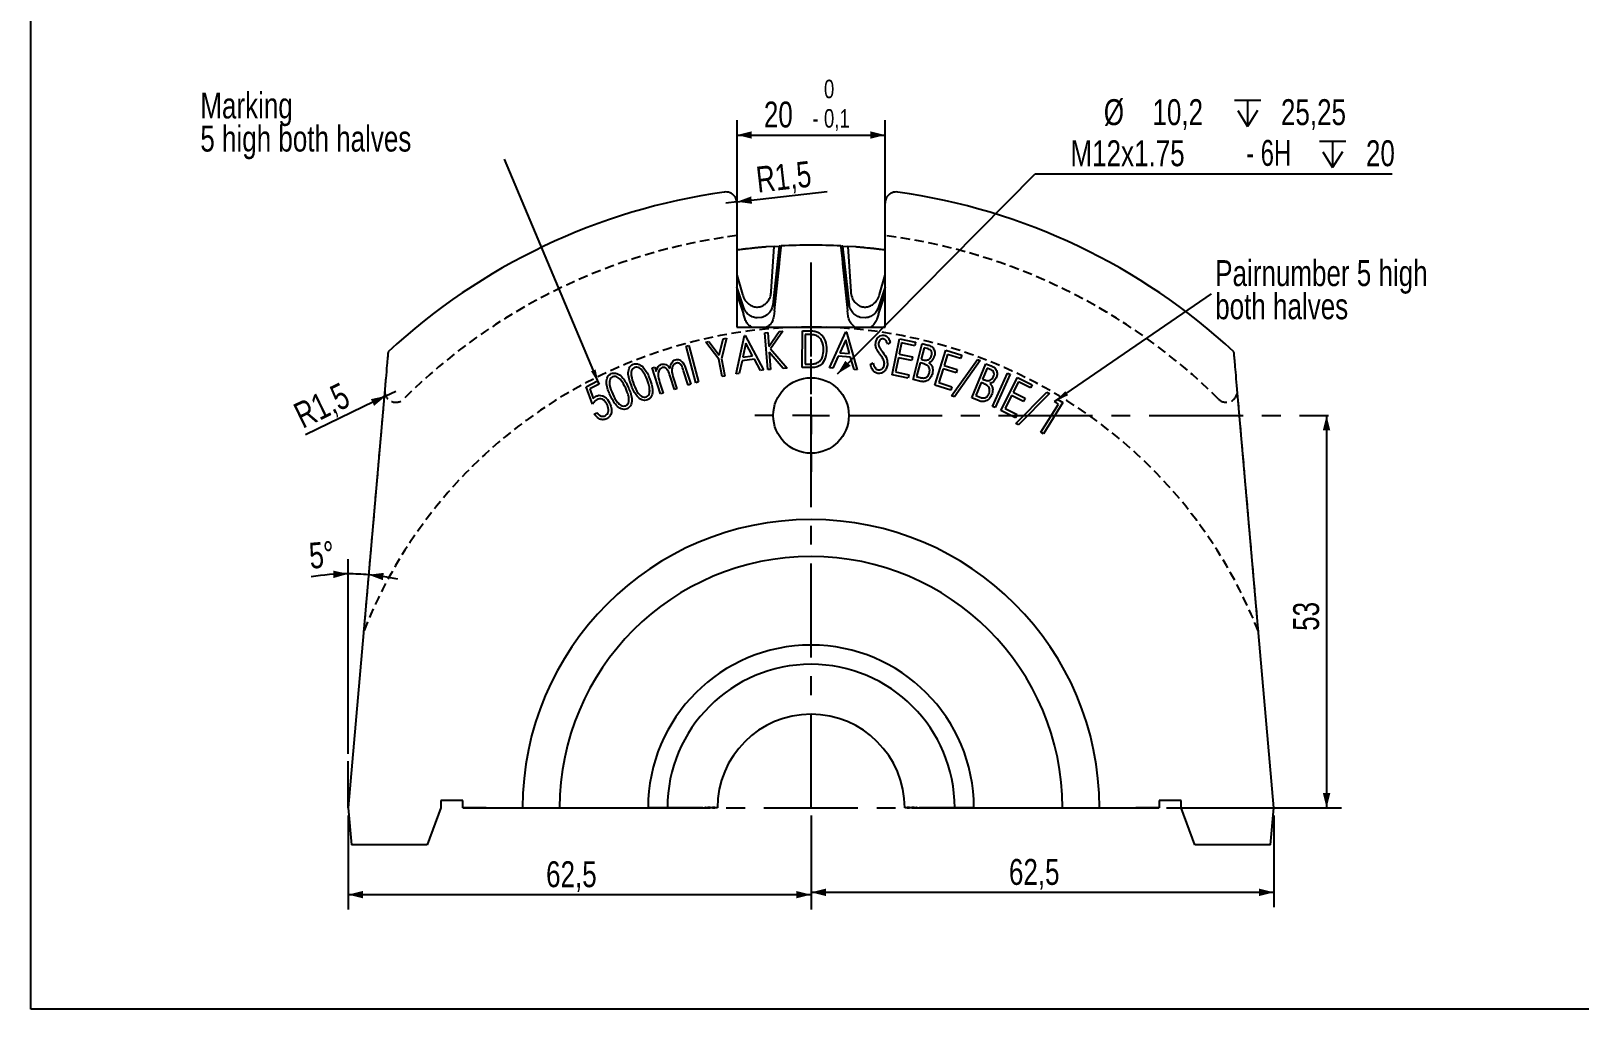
# Model space of a CAD drawing. Header units: millimetres. Extents: x 8 to 832, y 8 to 586.
# Drawn here: x 8 to 217, y 8 to 140.1 of the extents above; entities that cross this region are included whole.
import ezdxf

# ---------------------------------------------------------------- set-up
doc = ezdxf.new("R2010")
doc.units = ezdxf.units.MM
doc.linetypes.add('CENTERX2', pattern=[20.32, 12.7, -2.54, 2.54, -2.54])
doc.linetypes.add('HIDDEN', pattern=[1.905, 1.27, -0.635])
for name, color, linetype in [('CENTERLINE', 4, 'CENTERX2'), ('DIMENSIONS', 2, 'Continuous'), ('HIDDEN', 3, 'HIDDEN'), ('TEXT', 2, 'Continuous')]:
    doc.layers.add(name, color=color, linetype=linetype)
doc.layers.add('OUTLINE', color=7, linetype='Continuous', lineweight=25)
doc.styles.add('SLDTEXTSTYLE0', font='TXT', dxfattribs={"width": 0.75})
doc.styles.add('SLDTEXTSTYLE9', font='TXT', dxfattribs={"width": 0.6875})
doc.dimstyles.new('SLDDIMSTYLE14', dxfattribs={"dimtxt": 3.5, "dimasz": 2, "dimexe": 0, "dimexo": 0.0625, "dimgap": 0.875, "dimtad": 1, "dimdec": 4, "dimzin": 12, "dimdsep": 46, "dimtxsty": 'SLDTEXTSTYLE0', "dimsah": 1, "dimcen": 0.09, "dimazin": 3, "dimtfac": 1, "dimtofl": 0, "dimtmove": 0, "dimatfit": 3, "dimfxl": 0, "dimfrac": 2, "dimtolj": 1, "dimtzin": 12, "dimarcsym": 0})
doc.dimstyles.new('SLDDIMSTYLE2', dxfattribs={"dimtxt": 3.5, "dimasz": 2, "dimexe": 0, "dimexo": 0.0625, "dimgap": 0.875, "dimtad": 1, "dimrnd": 1e-09, "dimzin": 12, "dimdsep": 46, "dimtxsty": 'SLDTEXTSTYLE0', "dimsah": 1, "dimcen": 0.09, "dimadec": 0, "dimazin": 3, "dimtfac": 1, "dimtofl": 0, "dimtmove": 0, "dimatfit": 3, "dimfxl": 0, "dimfrac": 2, "dimtolj": 1, "dimtzin": 12, "dimarcsym": 0})
doc.dimstyles.new('SLDDIMSTYLE21', dxfattribs={"dimtxt": 0.18, "dimasz": 2, "dimexe": 0, "dimexo": 0.0625, "dimgap": 0, "dimtad": 0, "dimtih": 1, "dimtoh": 1, "dimdec": 0, "dimrnd": 1e-09, "dimzin": 0, "dimdsep": 46, "dimtxsty": 'Standard', "dimsah": 1, "dimcen": 0.09, "dimadec": 0, "dimazin": 0, "dimtfac": 2, "dimtdec": 0, "dimtofl": 0, "dimtmove": 0, "dimatfit": 3, "dimfxl": 0, "dimfrac": 2, "dimtolj": 1, "dimtzin": 0, "dimarcsym": 0})
doc.dimstyles.new('SLDDIMSTYLE23', dxfattribs={"dimtxt": 3.5, "dimasz": 2, "dimexe": 0, "dimexo": 0.0625, "dimgap": 0.875, "dimtad": 1, "dimdec": 1, "dimrnd": 1e-09, "dimzin": 12, "dimdsep": 46, "dimtxsty": 'SLDTEXTSTYLE0', "dimsah": 1, "dimcen": 0.09, "dimadec": 0, "dimazin": 3, "dimtol": 1, "dimtm": 0.1, "dimtfac": 1, "dimtdec": 1, "dimtofl": 0, "dimtmove": 0, "dimatfit": 3, "dimfxl": 0, "dimfrac": 2, "dimtolj": 1, "dimarcsym": 0})
doc.dimstyles.new('SLDDIMSTYLE24', dxfattribs={"dimtxt": 3.5, "dimasz": 2, "dimexe": 0, "dimexo": 0.0625, "dimgap": 0.875, "dimtad": 0, "dimtih": 1, "dimtoh": 1, "dimdec": 1, "dimrnd": 1e-09, "dimzin": 12, "dimdsep": 46, "dimtxsty": 'SLDTEXTSTYLE0', "dimsah": 1, "dimcen": 0, "dimadec": 0, "dimazin": 3, "dimtfac": 1, "dimtofl": 0, "dimtmove": 0, "dimatfit": 3, "dimfxl": 0, "dimfrac": 2, "dimtolj": 1, "dimtzin": 12, "dimarcsym": 0})
doc.dimstyles.new('SLDDIMSTYLE6', dxfattribs={"dimtxt": 3.5, "dimasz": 2, "dimexe": 0, "dimexo": 0.0625, "dimgap": 0.875, "dimtad": 1, "dimrnd": 1e-09, "dimzin": 12, "dimdsep": 46, "dimtxsty": 'SLDTEXTSTYLE0', "dimsah": 1, "dimcen": 0, "dimadec": 0, "dimazin": 3, "dimtfac": 1, "dimtofl": 0, "dimtmove": 0, "dimatfit": 3, "dimfxl": 0, "dimfrac": 2, "dimtolj": 1, "dimtzin": 12, "dimarcsym": 0})

# ---------------------------------------------------------------- blocks, each defined once
blk = doc.blocks.new('_D_83')
at = {"layer": 'DIMENSIONS'}
for p, q in [((182.95, 88.16), (182.95, 35.16)), ((161.34, 35.16), (184.95, 35.16))]:
    blk.add_line(p, q, dxfattribs=at)
for points in [[(182.95, 88.16), (182.45, 86.16), (183.45, 86.16)], [(182.95, 35.16), (183.45, 37.16), (182.45, 37.16)]]:
    blk.add_solid(points, dxfattribs=at)
at = {"layer": 'DIMENSIONS', "insert": (178.44, 59.08), "char_height": 3.5, "attachment_point": 1, "rotation": 90, "style": 'SLDTEXTSTYLE0'}
blk.add_mtext('53', dxfattribs=at)
blk = doc.blocks.new('_D_84')
at = {"layer": 'DIMENSIONS'}
for p, q in [((50.84, 34.16), (50.84, 21.45)), ((113.34, 34.16), (113.34, 21.45)), ((50.84, 23.45), (113.34, 23.45))]:
    blk.add_line(p, q, dxfattribs=at)
for points in [[(50.84, 23.45), (52.84, 22.95), (52.84, 23.95)], [(113.34, 23.45), (111.34, 23.95), (111.34, 22.95)]]:
    blk.add_solid(points, dxfattribs=at)
at = {"layer": 'DIMENSIONS', "insert": (77.56, 27.96), "char_height": 3.5, "attachment_point": 1, "style": 'SLDTEXTSTYLE0'}
blk.add_mtext('62,5', dxfattribs=at)
blk = doc.blocks.new('_D_85')
at = {"layer": 'DIMENSIONS'}
for p, q in [((113.34, 34.16), (113.34, 21.76)), ((175.84, 34.16), (175.84, 21.76)), ((175.84, 23.76), (113.34, 23.76))]:
    blk.add_line(p, q, dxfattribs=at)
for points in [[(113.34, 23.76), (115.34, 23.26), (115.34, 24.26)], [(175.84, 23.76), (173.84, 24.26), (173.84, 23.26)]]:
    blk.add_solid(points, dxfattribs=at)
at = {"layer": 'DIMENSIONS', "insert": (140.06, 28.27), "char_height": 3.5, "attachment_point": 1, "style": 'SLDTEXTSTYLE0'}
blk.add_mtext('62,5', dxfattribs=at)
blk = doc.blocks.new('_D_86')
at = {"layer": 'DIMENSIONS'}
blk.add_line((50.84, 42.48), (50.84, 68.77), dxfattribs=at)
for start, end in [(90, 99.1151), (85, 90), (77.7627, 85)]:
    blk.add_arc((50.84, 35.16), 31.61, start, end, dxfattribs=at)
for points in [[(50.84, 66.77), (48.82, 67.21), (48.85, 66.21)], [(53.59, 66.65), (55.52, 65.92), (55.64, 66.91)]]:
    blk.add_solid(points, dxfattribs=at)
at = {"layer": 'DIMENSIONS', "insert": (45.42, 70.94), "char_height": 3.5, "attachment_point": 1, "rotation": 5.0861, "style": 'SLDTEXTSTYLE0'}
blk.add_mtext('5°', dxfattribs=at)
blk = doc.blocks.new('_D_87')
at = {"layer": 'DIMENSIONS'}
for p, q in [((103.34, 116.54), (103.34, 128.04)), ((123.34, 116.54), (123.34, 128.04)), ((103.34, 126.04), (123.34, 126.04))]:
    blk.add_line(p, q, dxfattribs=at)
for points in [[(103.34, 126.04), (105.34, 125.54), (105.34, 126.54)], [(123.34, 126.04), (121.34, 126.54), (121.34, 125.54)]]:
    blk.add_solid(points, dxfattribs=at)
at = {"layer": 'DIMENSIONS', "attachment_point": 1, "style": 'SLDTEXTSTYLE0'}
for s, insert, char_height in [('0', (115.08, 133.51), 2.5), ('20', (106.97, 130.56), 3.5), ('-', (113.52, 129.54), 2.5), ('0,1', (115.08, 129.54), 2.5)]:
    blk.add_mtext(s, dxfattribs=dict(at, insert=insert, char_height=char_height))
blk = doc.blocks.new('SW_SYMBOL_HOLE_DEPTH')
at = {"layer": 'DIMENSIONS', "color": 0}
for p, q in [((0, 875), (800, 875)), ((100, 555), (400, 75)), ((400, 875), (400, 75)), ((700, 555), (400, 75))]:
    blk.add_line(p, q, dxfattribs=at)
blk = doc.blocks.new('_D_88')
at = {"layer": 'DIMENSIONS'}
for p, q in [((116.92, 93.79), (143.61, 120.82)), ((143.61, 120.82), (191.79, 120.82))]:
    blk.add_line(p, q, dxfattribs=at)
blk.add_solid([(116.92, 93.79), (118.68, 94.86), (117.97, 95.56)], dxfattribs=at)
at = {"layer": 'DIMENSIONS', "xscale": 0.004470703125, "yscale": 0.004470703125, "zscale": 0.004470703125}
for p in [(170.5, 126.85), (181.98, 121.3)]:
    blk.add_blockref('SW_SYMBOL_HOLE_DEPTH', p, dxfattribs=at)
at = {"layer": 'DIMENSIONS', "char_height": 3.5, "attachment_point": 1}
for s, insert, style in [('%%c', (152.87, 130.88), 'SLDTEXTSTYLE0'), ('10,2', (159.44, 130.88), 'SLDTEXTSTYLE0'), ('25,25', (176.79, 130.88), 'SLDTEXTSTYLE0'), ('- 6H', (172.09, 125.38), 'SLDTEXTSTYLE9'), ('M12x1.75', (148.37, 125.33), 'SLDTEXTSTYLE0'), ('20', (188.27, 125.33), 'SLDTEXTSTYLE0')]:
    blk.add_mtext(s, dxfattribs=dict(at, insert=insert, style=style))
blk = doc.blocks.new('_D_89')
at = {"layer": 'DIMENSIONS'}
for q in [(115.5, 118.41), (101.84, 116.86)]:
    blk.add_line((103.33, 117.03), q, dxfattribs=at)
blk.add_solid([(103.33, 117.03), (105.37, 116.75), (105.26, 117.75)], dxfattribs=at)
at = {"layer": 'DIMENSIONS', "insert": (105.76, 121.73), "char_height": 3.5, "attachment_point": 1, "rotation": 6.4889, "style": 'SLDTEXTSTYLE0'}
blk.add_mtext('R1,5', dxfattribs=at)
blk = doc.blocks.new('_D_90')
at = {"layer": 'DIMENSIONS'}
for q in [(45.08, 85.54), (57.27, 91.45)]:
    blk.add_line((55.92, 90.8), q, dxfattribs=at)
blk.add_solid([(55.92, 90.8), (53.9, 90.37), (54.34, 89.47)], dxfattribs=at)
at = {"layer": 'DIMENSIONS', "insert": (43.16, 89.49), "char_height": 3.5, "attachment_point": 1, "rotation": 25.8867, "style": 'SLDTEXTSTYLE0'}
blk.add_mtext('R1,5', dxfattribs=at)
blk = doc.blocks.new('SW_NOTE_0_11')
at = {"layer": 'TEXT', "color": 0, "char_height": 3.5, "attachment_point": 1, "style": 'SLDTEXTSTYLE0'}
for s, insert in [('Marking', (-41.07, 9)), ('5 high both halves', (-41.07, 4.53))]:
    blk.add_mtext(s, dxfattribs=dict(at, insert=insert))
blk = doc.blocks.new('SW_NOTE_0_12')
at = {"layer": 'TEXT', "color": 0, "char_height": 3.5, "attachment_point": 1, "style": 'SLDTEXTSTYLE0'}
for s, insert in [('Pairnumber 5 high', (0.51, 4.57)), ('both halves', (0.51, 0.09))]:
    blk.add_mtext(s, dxfattribs=dict(at, insert=insert))
blk = doc.blocks.new('SW_CENTERMARKSYMBOL_0')
at = {"layer": 'CENTERLINE', "color": 0}
for p, q in [((0, 5), (0, 7.6)), ((0, 0), (0, 2.5)), ((-5, 0), (-7.6, 0)), ((0, 0), (-2.5, 0)), ((0, 0), (0, -2.5)), ((0, 0), (2.5, 0)), ((5, 0), (69.88, 0)), ((0, -5), (0, -7.6))]:
    blk.add_line(p, q, dxfattribs=at)

msp = doc.modelspace()

# ---------------------------------------------------------------- linework, layer by layer
at = {"layer": 'CENTERLINE'}
for p, q in [((113.3351, 35.16124), (113.3351, 111.16124)), ((66.3351, 35.16124), (160.3351, 35.16124))]:
    msp.add_line(p, q, dxfattribs=at)
at = {"layer": 'HIDDEN'}
for p, q in [((103.3351, 112.46715), (103.3351, 100.11124)), ((123.3351, 100.11124), (123.3351, 112.46715)), ((103.3351, 100.11124), (113.3351, 100.11124)), ((113.3351, 100.11124), (123.3351, 100.11124)), ((55.77123, 91.58145), (52.92147, 59.00859)), ((173.74872, 59.00859), (170.89897, 91.58145))]:
    msp.add_line(p, q, dxfattribs=at)
for centre, radius, start, end in [((113.3351, 35.16124), 77.95, 97.3706368, 134.8878689), ((113.3351, 35.16124), 77.95, 97.3706368, 134.8878689), ((113.3351, 35.16124), 77.95, 45.1121311, 82.6293632), ((113.3351, 35.16124), 77.95, 45.1121311, 82.6293632), ((113.3351, 35.16124), 64.95, 90, 158.4591334), ((113.3351, 35.16124), 64.95, 21.5408666, 90), ((57.26552, 91.45071), 1.5, 175, 314.8878689), ((169.40468, 91.45071), 1.5, 225.1121311, 5)]:
    msp.add_arc(centre, radius, start, end, dxfattribs=at)
at = {"layer": 'OUTLINE'}
for p, q in [((8, 8), (8, 586)), ((103.3351, 115.54158), (103.3351, 100.11124)), ((123.3351, 100.11124), (123.3351, 115.54158)), ((108.35126, 110.99765), (107.33915, 110.92435)), ((107.97136, 104.90919), (108.35126, 110.99765)), ((109.02734, 111.03906), (108.16141, 103.101)), ((108.35126, 110.99765), (109.02204, 111.03876)), ((108.42283, 102.8628), (109.22789, 111.05018)), ((109.22789, 111.05018), (109.02734, 111.03906)), ((117.44231, 111.05018), (118.24736, 102.8628)), ((117.64286, 111.03906), (117.44231, 111.05018)), ((118.50878, 103.101), (117.64286, 111.03906)), ((117.64816, 111.03876), (118.31893, 110.99765)), ((118.31893, 110.99765), (118.69883, 104.90919)), ((119.33105, 110.92435), (118.31893, 110.99765)), ((103.3351, 107.17422), (104.08021, 104.50022)), ((108.39651, 102.30613), (109.06444, 108.66101)), ((117.60576, 108.66101), (118.27368, 102.30613)), ((122.58999, 104.50022), (123.3351, 107.17422)), ((104.27025, 102.69202), (103.3351, 105.53206)), ((103.3351, 104.7005), (104.07487, 102.37067)), ((103.3351, 104.54464), (104.20555, 101.86564)), ((123.3351, 105.53206), (122.39994, 102.69202)), ((122.46464, 101.86564), (123.3351, 104.54464)), ((122.59533, 102.37067), (123.3351, 104.7005)), ((104.42958, 101.17617), (104.20555, 101.86564)), ((106.70394, 101.4144), (106.04654, 101.3453)), ((108.39651, 102.30613), (108.32073, 101.58515)), ((118.34946, 101.58515), (118.27368, 102.30613)), ((120.62365, 101.3453), (119.96626, 101.4144)), ((122.46464, 101.86564), (122.24062, 101.17617)), ((100.93962, 96.32474), (101.4905, 98.53127)), ((101.93221, 98.62142), (101.2411, 95.82694)), ((101.4905, 98.53127), (101.93221, 98.62142)), ((103.21, 93.78856), (104.34481, 98.97285)), ((103.3351, 100.11124), (123.3351, 100.11124)), ((104.34481, 98.97285), (104.43996, 98.98588)), ((104.43996, 98.98588), (106.93496, 94.3124)), ((107.08878, 99.3355), (107.48341, 99.36756)), ((107.48841, 94.36255), (107.08878, 99.3355)), ((107.48341, 99.36756), (107.63365, 97.50157)), ((107.63365, 97.50157), (109.02688, 99.49176)), ((109.54971, 99.53382), (107.87003, 97.15201)), ((109.02688, 99.49176), (109.54971, 99.53382)), ((112.15497, 94.63491), (112.18903, 99.60787)), ((112.18903, 99.60787), (112.99131, 99.60186)), ((112.55662, 99.12108), (112.52857, 95.10166)), ((112.83005, 99.11908), (112.55662, 99.12108)), ((115.85124, 94.60391), (118.04374, 99.44165)), ((118.01269, 98.38395), (117.21542, 96.63115)), ((118.53854, 96.534), (118.01269, 98.38395)), ((118.04374, 99.44165), (118.1389, 99.43463)), ((118.1389, 99.43463), (119.5762, 94.32947)), ((124.27665, 93.63656), (125.27024, 98.51736)), ((125.27024, 98.51736), (127.45974, 98.07265)), ((96.48176, 97.50334), (96.83633, 97.59849)), ((97.79687, 92.59448), (96.48176, 97.50334)), ((96.83633, 97.59849), (98.15144, 92.68963)), ((99.11069, 98.0475), (99.5524, 98.13764)), ((100.8635, 95.75083), (99.11069, 98.0475)), ((99.5524, 98.13764), (100.93962, 96.32474)), ((104.53812, 97.93319), (104.12446, 96.05519)), ((104.12446, 96.05519), (105.44758, 96.24149)), ((105.44758, 96.24149), (104.53812, 97.93319)), ((107.69675, 96.71331), (107.88305, 94.3946)), ((109.58076, 94.53082), (107.69675, 96.71331)), ((107.87003, 97.15201), (110.09358, 94.57289)), ((117.00709, 96.1634), (116.28193, 94.57186)), ((118.67375, 96.04121), (117.00709, 96.1634)), ((117.21542, 96.63115), (118.53854, 96.534)), ((124.04922, 98.04252), (123.69065, 97.78511)), ((125.55369, 97.95847), (125.24319, 96.43303)), ((125.24319, 96.43303), (127.03606, 96.06845)), ((127.36158, 97.59088), (125.55369, 97.95847)), ((127.1071, 93.03458), (128.34809, 97.86932)), ((127.45974, 98.07265), (127.36158, 97.59088)), ((128.59549, 97.30041), (128.19885, 95.75293)), ((128.34809, 97.86932), (129.09228, 97.67801)), ((129.03218, 97.18823), (128.59549, 97.30041)), ((130.07194, 92.24801), (131.5493, 96.9906)), ((131.77667, 96.40666), (131.31393, 94.92329)), ((131.5493, 96.9906), (133.68572, 96.32553)), ((133.54049, 95.85779), (131.77667, 96.40666)), ((133.68572, 96.32553), (133.54049, 95.85779)), ((91.8933, 94.57765), (92.24086, 94.68983)), ((93.02611, 91.07003), (91.8933, 94.57765)), ((92.24086, 94.68983), (92.43617, 94.08385)), ((96.74206, 92.27095), (96.12307, 94.18602)), ((96.48064, 94.3012), (97.09963, 92.38614)), ((101.33826, 93.41809), (100.8635, 95.75083)), ((101.2411, 95.82694), (101.71586, 93.49421)), ((104.01829, 95.55539), (103.64069, 93.84966)), ((105.68496, 95.78977), (104.01829, 95.55539)), ((106.52029, 94.25431), (105.68496, 95.78977)), ((106.93496, 94.3124), (106.52029, 94.25431)), ((107.88305, 94.3946), (107.48841, 94.36255)), ((110.09358, 94.57289), (109.58076, 94.53082)), ((113.38494, 94.6259), (112.15497, 94.63491)), ((112.52857, 95.10166), (112.97529, 95.09865)), ((116.28193, 94.57186), (115.85124, 94.60391)), ((119.16153, 94.35952), (118.67375, 96.04121)), ((119.5762, 94.32947), (119.16153, 94.35952)), ((121.36292, 95.05174), (121.72651, 95.25306)), ((125.14604, 95.95527), (124.75642, 94.0402)), ((126.93891, 95.59068), (125.14604, 95.95527)), ((127.03606, 96.06845), (126.93891, 95.59068)), ((128.07365, 95.26615), (127.59789, 93.41319)), ((128.28699, 95.21106), (128.07365, 95.26615)), ((128.19885, 95.75293), (128.4142, 95.69784)), ((131.16969, 94.45955), (130.59077, 92.59957)), ((132.91849, 93.91468), (131.16969, 94.45955)), ((131.31393, 94.92329), (133.06272, 94.37842)), ((132.32061, 90.83117), (135.79216, 95.74102)), ((136.17277, 95.6038), (132.69821, 90.69495)), ((133.06272, 94.37842), (132.91849, 93.91468)), ((135.04835, 90.54613), (136.94639, 95.1505)), ((135.79216, 95.74102), (136.17277, 95.6038)), ((137.11165, 94.55555), (136.50468, 93.08119)), ((136.94639, 95.1505), (137.65452, 94.85903)), ((137.52631, 94.38427), (137.11165, 94.55555)), ((55.82552, 92.202), (50.8351, 35.16124)), ((82.99331, 92.04484), (84.4887, 92.82709)), ((83.82063, 89.68407), (82.99331, 92.04484)), ((84.70805, 92.40642), (83.47808, 91.76339)), ((84.4887, 92.82709), (84.70805, 92.40642)), ((92.8939, 92.66859), (93.37367, 91.18221)), ((94.88108, 91.66999), (94.30115, 93.46587)), ((94.78593, 93.15537), (95.22964, 91.78217)), ((97.09963, 92.38614), (96.74206, 92.27095)), ((98.15144, 92.68963), (97.79687, 92.59448)), ((101.71586, 93.49421), (101.33826, 93.41809)), ((103.64069, 93.84966), (103.21, 93.78856)), ((126.45113, 93.19485), (124.27665, 93.63656)), ((124.75642, 94.0402), (126.54928, 93.67562)), ((126.54928, 93.67562), (126.45113, 93.19485)), ((128.14376, 92.76816), (127.1071, 93.03458)), ((127.59789, 93.41319), (128.06464, 93.29299)), ((132.19333, 91.58695), (130.07194, 92.24801)), ((130.59077, 92.59957), (132.33956, 92.0547)), ((132.33956, 92.0547), (132.19333, 91.58695)), ((136.31337, 92.61845), (135.58521, 90.85262)), ((136.5157, 92.53431), (136.31337, 92.61845)), ((136.50468, 93.08119), (136.71001, 92.99605)), ((137.82726, 89.38312), (139.88355, 93.89534)), ((140.23811, 93.73308), (138.18182, 89.22086)), ((138.97833, 88.84083), (141.2059, 93.30697)), ((139.88355, 93.89534), (140.23811, 93.73308)), ((141.33009, 92.69399), (140.63398, 91.29775)), ((141.2059, 93.30697), (143.18506, 92.31939)), ((142.96471, 91.87868), (141.33009, 92.69399)), ((143.18506, 92.31939), (142.96471, 91.87868)), ((175.8351, 35.16124), (170.84468, 92.202)), ((83.47808, 91.76339), (83.93682, 90.46832)), ((93.37367, 91.18221), (93.02611, 91.07003)), ((95.22964, 91.78217), (94.88108, 91.66999)), ((132.69821, 90.69495), (132.32061, 90.83117)), ((136.03493, 90.13948), (135.04835, 90.54613)), ((135.58521, 90.85262), (136.02992, 90.66933)), ((140.41663, 90.86106), (139.54223, 89.10925)), ((142.03723, 90.05276), (140.41663, 90.86106)), ((140.63398, 91.29775), (142.25457, 90.48946)), ((140.97759, 87.08546), (145.17431, 91.32825)), ((145.53088, 91.12993), (141.33116, 86.89014)), ((142.25457, 90.48946), (142.03723, 90.05276)), ((147.32219, 89.92531), (144.71702, 85.68954)), ((145.17431, 91.32825), (145.53088, 91.12993)), ((146.21742, 90.03348), (146.67115, 90.32595)), ((146.73826, 89.71297), (146.21742, 90.03348)), ((146.67115, 90.32595), (147.32219, 89.92531)), ((84.07203, 88.34292), (84.4256, 88.52722)), ((138.18182, 89.22086), (137.82726, 89.38312)), ((140.94348, 87.86025), (138.97833, 88.84083)), ((139.54223, 89.10925), (141.16283, 88.30096)), ((141.16283, 88.30096), (140.94348, 87.86025)), ((144.38849, 85.89186), (146.73826, 89.71297)), ((141.33116, 86.89014), (140.97759, 87.08546)), ((144.71702, 85.68954), (144.38849, 85.89186)), ((50.8351, 35.16124), (50.8351, 41.47657)), ((66.3351, 36.16124), (63.3351, 36.16124)), ((63.3351, 36.16124), (63.3351, 35.16124)), ((66.3351, 35.16124), (66.3351, 36.16124)), ((163.3351, 36.16124), (160.3351, 36.16124)), ((160.3351, 36.16124), (160.3351, 35.16124)), ((163.3351, 35.16124), (163.3351, 36.16124)), ((50.8351, 35.16124), (51.27254, 30.16124)), ((63.3351, 35.16124), (61.51525, 30.16124)), ((67.74557, 35.16124), (66.3351, 35.16124)), ((69.47762, 35.16124), (67.74557, 35.16124)), ((69.47762, 35.16124), (74.3851, 35.16124)), ((74.3851, 35.16124), (79.3851, 35.16124)), ((79.3851, 35.16124), (91.3351, 35.16124)), ((93.9351, 35.16124), (91.3351, 35.16124)), ((94.43989, 35.16124), (93.9351, 35.16124)), ((94.9351, 35.16124), (94.43989, 35.16124)), ((95.4851, 35.16124), (94.9351, 35.16124)), ((97.31879, 35.16124), (95.4851, 35.16124)), ((98.73788, 35.16124), (97.31879, 35.16124)), ((98.97907, 35.16124), (99.09027, 35.16124)), ((99.01045, 35.26124), (99.09062, 35.26124)), ((99.40924, 35.16124), (99.09027, 35.16124)), ((99.40924, 35.16124), (99.7282, 35.16124)), ((99.40959, 35.26124), (99.72857, 35.26124)), ((100.04717, 35.16124), (99.7282, 35.16124)), ((100.04717, 35.16124), (100.36613, 35.16124)), ((100.04754, 35.26124), (100.36652, 35.26124)), ((100.6851, 35.16124), (100.36613, 35.16124)), ((126.30406, 35.16124), (125.9851, 35.16124)), ((126.30368, 35.26124), (126.62265, 35.26124)), ((126.30406, 35.16124), (126.62303, 35.16124)), ((126.942, 35.16124), (126.62303, 35.16124)), ((126.94163, 35.26124), (127.2606, 35.26124)), ((126.942, 35.16124), (127.26096, 35.16124)), ((127.57993, 35.16124), (127.26096, 35.16124)), ((127.57958, 35.26124), (127.65974, 35.26124)), ((127.57993, 35.16124), (127.69113, 35.16124)), ((129.35141, 35.16124), (127.93232, 35.16124)), ((131.1851, 35.16124), (129.35141, 35.16124)), ((131.7351, 35.16124), (131.1851, 35.16124)), ((132.23031, 35.16124), (131.7351, 35.16124)), ((132.7351, 35.16124), (132.23031, 35.16124)), ((135.3351, 35.16124), (132.7351, 35.16124)), ((135.3351, 35.16124), (147.2851, 35.16124)), ((147.2851, 35.16124), (152.2851, 35.16124)), ((152.2851, 35.16124), (157.19258, 35.16124)), ((158.92462, 35.16124), (157.19258, 35.16124)), ((160.3351, 35.16124), (158.92462, 35.16124)), ((165.15495, 30.16124), (163.3351, 35.16124)), ((175.39765, 30.16124), (175.8351, 35.16124)), ((61.51525, 30.16124), (51.27254, 30.16124)), ((175.39765, 30.16124), (165.15495, 30.16124)), ((832, 8), (8, 8))]:
    msp.add_line(p, q, dxfattribs=at)
msp.add_circle((113.3351, 88.16124), 5.1, dxfattribs=at)
for radius, start, end in [(84, 98.0127777, 132.8351284), (84, 47.1648716, 81.9872223), (76, 86.968655, 93.031345), (38.95, 0, 180), (33.95, 0, 180), (22, 0, 180), (19.4, 0, 180), (12.65, 0, 180), (14.59722, 179.6074854, 180), (14.24483, 179.5977751, 180), (13.92586, 179.5885621, 180), (13.6069, 179.5789172, 180), (13.28793, 179.5688093, 180), (12.96897, 179.5582042, 180), (12.96897, 0, 0.4417958), (13.28793, 0, 0.4311907), (13.6069, 0, 0.4210828), (13.92586, 0, 0.4114379), (14.24483, 0, 0.4022249), (14.59722, 0, 0.3925146)]:
    msp.add_arc((113.3351, 35.16124), radius, start, end, dxfattribs=at)
for points, knots in [([(103.3351, 116.85579), (103.31553, 117.0312), (103.27128, 117.42791), (102.92888, 117.9418), (102.36156, 118.32471), (101.88148, 118.37697), (101.62811, 118.34144), (101.62601, 118.34115)], [0, 0, 0, 0, 0.160338827, 0.362628592, 0.64738194, 0.997076787, 1, 1, 1, 1]), ([(125.04419, 118.34115), (125.04209, 118.34144), (124.78869, 118.37697), (124.30865, 118.32471), (123.74132, 117.9418), (123.39891, 117.4279), (123.35466, 117.0312), (123.3351, 116.85579)], [0, 0, 0, 0, 0.002923356, 0.352618173, 0.637371366, 0.839661114, 1, 1, 1, 1]), ([(103.3351, 116.85579), (103.3351, 116.64865), (103.3351, 116.22754), (103.3351, 115.77269), (103.3351, 115.54158)], [0, 0, 0, 0, 0.491895287, 1, 1, 1, 1]), ([(123.3351, 115.54158), (123.3351, 115.88487), (123.3351, 116.34028), (123.3351, 116.75395), (123.3351, 116.85579)], [0, 0, 0, 0, 0.753797238, 1, 1, 1, 1]), ([(107.33915, 110.92435), (107.3258, 110.92329), (107.25512, 110.91769), (107.02155, 110.89898), (106.53719, 110.85714), (106.03775, 110.81061), (105.53932, 110.76088), (105.05972, 110.70983), (104.69519, 110.66873), (104.28185, 110.62053), (103.81474, 110.56314), (103.5453, 110.52812), (103.46651, 110.5178), (103.44799, 110.51537)], [0, 0, 0, 0, 0.0386958386, 0.2049789517, 0.3199723515, 0.406291939, 0.4781668862, 0.550229705, 0.6188373199, 0.6550743053, 0.7787722475, 0.9479965364, 1, 1, 1, 1]), ([(109.06444, 108.66101), (109.09884, 108.98837), (109.1677, 109.6435), (109.24918, 110.41872), (109.30524, 110.95215), (109.31244, 111.0206), (109.31605, 111.0549)], [0, 0, 0, 0, 0.250579477, 0.50147869, 0.750193497, 1, 1, 1, 1]), ([(117.35415, 111.0549), (117.35759, 111.02217), (117.36447, 110.95672), (117.41826, 110.44492), (117.49898, 109.67694), (117.56921, 109.00871), (117.60576, 108.66101)], [0, 0, 0, 0, 0.244134299, 0.488271377, 0.733727372, 1, 1, 1, 1]), ([(123.22221, 110.51537), (123.20482, 110.51765), (123.13013, 110.52743), (122.88276, 110.55959), (122.39926, 110.61932), (121.90075, 110.67752), (121.40449, 110.73216), (120.92717, 110.78156), (120.56549, 110.81672), (120.1527, 110.85527), (119.68562, 110.896), (119.42393, 110.91697), (119.34735, 110.92305), (119.33105, 110.92435)], [0, 0, 0, 0, 0.049231073, 0.211510984, 0.324916104, 0.410148088, 0.481617576, 0.553254293, 0.62196858, 0.657931077, 0.782743305, 0.953769992, 1, 1, 1, 1]), ([(104.08021, 104.50022), (104.17647, 104.24429), (104.36131, 103.7529), (104.87251, 103.1992), (105.47405, 102.86313), (106.10218, 102.76869), (106.69091, 102.89919), (107.19064, 103.2025), (107.6, 103.6674), (107.88328, 104.25597), (107.94257, 104.69568), (107.97136, 104.90919)], [0, 0, 0, 0, 0.139319943, 0.267502406, 0.375009777, 0.483017624, 0.578919827, 0.672203003, 0.77318527, 0.889864858, 1, 1, 1, 1]), ([(118.69883, 104.90919), (118.71338, 104.77833), (118.75844, 104.37296), (118.99567, 103.76663), (119.47433, 103.18962), (120.0671, 102.8546), (120.69398, 102.77367), (121.26699, 102.8993), (121.7868, 103.19995), (122.244, 103.68682), (122.48539, 104.15734), (122.57451, 104.44947), (122.58999, 104.50022)], [0, 0, 0, 0, 0.06755943, 0.209267275, 0.32568722, 0.442794324, 0.543340389, 0.636253783, 0.733266123, 0.843122072, 0.972744774, 1, 1, 1, 1]), ([(106.04654, 101.3453), (105.82553, 101.37934), (105.38164, 101.44772), (104.80983, 101.81635), (104.441, 102.25839), (104.31534, 102.57753), (104.27025, 102.69202)], [0, 0, 0, 0, 0.279109181, 0.560561806, 0.842350336, 1, 1, 1, 1]), ([(108.16141, 103.101), (108.1224, 102.90661), (108.03971, 102.49459), (107.66647, 101.95371), (107.19166, 101.58168), (106.84143, 101.46155), (106.70394, 101.4144)], [0, 0, 0, 0, 0.252624603, 0.535452456, 0.817636877, 1, 1, 1, 1]), ([(119.96626, 101.4144), (119.75715, 101.49365), (119.33718, 101.65282), (118.85451, 102.13228), (118.58564, 102.64135), (118.52908, 102.97963), (118.50878, 103.101)], [0, 0, 0, 0, 0.2791096072, 0.5605626152, 0.8423493456, 1, 1, 1, 1]), ([(122.39994, 102.69202), (122.32136, 102.50999), (122.15481, 102.12417), (121.67728, 101.67271), (121.1355, 101.40752), (120.76794, 101.36284), (120.62365, 101.3453)], [0, 0, 0, 0, 0.252622786, 0.53545348, 0.817636469, 1, 1, 1, 1]), ([(105.27991, 100.15797), (105.13389, 100.23819), (104.81785, 100.41181), (104.55496, 100.83005), (104.45136, 101.11604), (104.42958, 101.17617)], [0, 0, 0, 0, 0.404149299, 0.874708992, 1, 1, 1, 1]), ([(108.32073, 101.58515), (108.26879, 101.35596), (108.14931, 100.82876), (107.77983, 100.33881), (107.44933, 100.16746), (107.34089, 100.11124)], [0, 0, 0, 0, 0.340689724, 0.783671076, 1, 1, 1, 1]), ([(119.26228, 100.11124), (119.02693, 100.30382), (118.64168, 100.61908), (118.39976, 101.21884), (118.35823, 101.52125), (118.34946, 101.58515)], [0, 0, 0, 0, 0.5532212907, 0.9056036021, 1, 1, 1, 1]), ([(122.24062, 101.17617), (122.14426, 100.95774), (121.93653, 100.4868), (121.58091, 100.24232), (121.39023, 100.11124)], [0, 0, 0, 0, 0.463818052, 1, 1, 1, 1]), ([(114.02497, 98.96885), (113.80504, 99.02111), (113.4118, 99.11457), (113.00802, 99.1177), (112.83005, 99.11908)], [0, 0, 0, 0, 0.559251211, 1, 1, 1, 1]), ([(112.99131, 99.60186), (113.23174, 99.59959), (113.66058, 99.59554), (114.06962, 99.46911), (114.24932, 99.41356)], [0, 0, 0, 0, 0.56065945, 1, 1, 1, 1]), ([(115.03759, 97.03174), (114.99819, 97.46953), (114.94322, 98.08035), (114.47794, 98.72609), (114.17588, 98.88797), (114.02497, 98.96885)], [0, 0, 0, 0, 0.558691394, 0.77951874, 1, 1, 1, 1]), ([(114.24932, 99.41356), (114.47066, 99.27025), (114.9142, 98.98306), (115.35255, 98.11925), (115.40014, 97.44667), (115.42921, 97.03575)], [0, 0, 0, 0, 0.2792719976, 0.5596547636, 1, 1, 1, 1]), ([(122.06505, 97.99245), (122.10116, 98.14472), (122.1733, 98.44886), (122.44549, 98.79988), (122.80132, 99.01067), (123.0484, 99.00626), (123.17182, 99.00407)], [0, 0, 0, 0, 0.2806228562, 0.5605202017, 0.7804904384, 1, 1, 1, 1]), ([(123.08468, 98.49625), (122.99711, 98.49722), (122.82177, 98.49917), (122.62643, 98.33844), (122.50739, 98.15063), (122.47892, 98.0178), (122.46469, 97.95138)], [0, 0, 0, 0, 0.278889144, 0.55839749, 0.779186369, 1, 1, 1, 1]), ([(123.69065, 97.78511), (123.62376, 97.95699), (123.53066, 98.19624), (123.29492, 98.43751), (123.15473, 98.47668), (123.08468, 98.49625)], [0, 0, 0, 0, 0.560731577, 0.780490533, 1, 1, 1, 1]), ([(123.17182, 99.00407), (123.29572, 98.96685), (123.54375, 98.89236), (123.85002, 98.53157), (123.97359, 98.2282), (124.04922, 98.04252)], [0, 0, 0, 0, 0.2791252185, 0.558790349, 1, 1, 1, 1]), ([(56.22425, 96.75954), (56.22391, 96.75568), (56.2227, 96.74179), (56.20469, 96.53595), (56.15272, 95.94194), (56.0527, 94.79875), (55.93559, 93.46022), (55.85325, 92.51899), (55.82552, 92.202)], [0, 0, 0, 0, 0.04608614, 0.16557164, 0.316002901, 0.527633449, 0.840916172, 1, 1, 1, 1]), ([(115.42921, 97.03575), (115.40347, 96.70067), (115.35206, 96.0317), (114.92879, 95.16365), (114.18386, 94.65254), (113.65206, 94.6348), (113.38494, 94.6259)], [0, 0, 0, 0, 0.280905363, 0.56081689, 0.779401545, 1, 1, 1, 1]), ([(114.08907, 95.21884), (114.26411, 95.32346), (114.61494, 95.53314), (114.9691, 96.1946), (115.01161, 96.71425), (115.03759, 97.03174)], [0, 0, 0, 0, 0.279204008, 0.559612087, 1, 1, 1, 1]), ([(122.15219, 97.20619), (122.1075, 97.3502), (122.02766, 97.60749), (122.05362, 97.87478), (122.06505, 97.99245)], [0, 0, 0, 0, 0.559761029, 1, 1, 1, 1]), ([(122.64297, 96.44097), (122.53956, 96.57649), (122.35502, 96.81834), (122.21413, 97.08775), (122.15219, 97.20619)], [0, 0, 0, 0, 0.5603936784, 1, 1, 1, 1]), ([(122.46469, 97.95138), (122.45856, 97.81748), (122.4476, 97.57791), (122.55815, 97.36653), (122.60691, 97.2733)], [0, 0, 0, 0, 0.558914651, 1, 1, 1, 1]), ([(122.60691, 97.2733), (122.68224, 97.1655), (122.81678, 96.97299), (122.96038, 96.78716), (123.02358, 96.70539)], [0, 0, 0, 0, 0.559924761, 1, 1, 1, 1]), ([(123.17382, 95.54954), (123.09071, 95.72546), (122.94219, 96.03984), (122.73446, 96.31832), (122.64297, 96.44097)], [0, 0, 0, 0, 0.559583043, 1, 1, 1, 1]), ([(123.02358, 96.70539), (123.24187, 96.41813), (123.63064, 95.90653), (123.63963, 95.26915), (123.64357, 94.98964)], [0, 0, 0, 0, 0.561469019, 1, 1, 1, 1]), ([(128.4142, 95.69784), (128.55307, 95.66328), (128.82881, 95.59464), (129.23518, 95.69236), (129.49444, 95.96735), (129.56953, 96.17825), (129.60711, 96.28378)], [0, 0, 0, 0, 0.281544457, 0.559028026, 0.779330292, 1, 1, 1, 1]), ([(129.60711, 96.28378), (129.62765, 96.39738), (129.66858, 96.62364), (129.5378, 96.93792), (129.29023, 97.10954), (129.11831, 97.16196), (129.03218, 97.18823)], [0, 0, 0, 0, 0.280379447, 0.558461566, 0.778810496, 1, 1, 1, 1]), ([(129.09228, 97.67801), (129.27434, 97.62643), (129.63624, 97.5239), (129.98395, 97.09669), (130.07688, 96.6174), (130.02546, 96.32829), (129.99973, 96.18362)], [0, 0, 0, 0, 0.280973945, 0.55850083, 0.779081355, 1, 1, 1, 1]), ([(129.99973, 96.18362), (129.92004, 95.96451), (129.77775, 95.57324), (129.41441, 95.37876), (129.25454, 95.2932)], [0, 0, 0, 0, 0.560007219, 1, 1, 1, 1]), ([(170.84468, 92.202), (170.79113, 92.81406), (170.69408, 93.92336), (170.57361, 95.30031), (170.49718, 96.17392), (170.45388, 96.66887), (170.44854, 96.72992), (170.44595, 96.75954)], [0, 0, 0, 0, 0.306233172, 0.555020642, 0.735761449, 0.871741701, 1, 1, 1, 1]), ([(89.07975, 92.19012), (88.888, 92.6969), (88.60076, 93.45602), (88.68514, 94.41724), (88.96354, 94.89544), (89.2007, 95.02705), (89.31914, 95.09277)], [0, 0, 0, 0, 0.5007850126, 0.7501372996, 0.8752218657, 1, 1, 1, 1]), ([(89.50643, 94.65907), (89.41443, 94.60212), (89.22991, 94.48792), (89.04392, 94.08547), (89.02997, 93.321), (89.26583, 92.71914), (89.4233, 92.31733)], [0, 0, 0, 0, 0.124390865, 0.249460829, 0.498919019, 1, 1, 1, 1]), ([(89.31914, 95.09277), (89.45073, 95.12753), (89.71424, 95.19715), (90.24919, 95.04658), (90.987, 94.41836), (91.31368, 93.67065), (91.53168, 93.17169)], [0, 0, 0, 0, 0.124813957, 0.249919448, 0.499457509, 1, 1, 1, 1]), ([(91.19814, 93.02746), (91.02634, 93.42194), (90.76892, 94.01301), (90.23648, 94.5599), (89.82471, 94.72398), (89.61235, 94.68067), (89.50643, 94.65907)], [0, 0, 0, 0, 0.500972673, 0.750628535, 0.87562664, 1, 1, 1, 1]), ([(92.43617, 94.08385), (92.46114, 94.2039), (92.5057, 94.41816), (92.60837, 94.61103), (92.65352, 94.69583)], [0, 0, 0, 0, 0.560301842, 1, 1, 1, 1]), ([(92.65352, 94.69583), (92.72808, 94.79113), (92.86127, 94.96135), (93.05919, 95.04544), (93.1463, 95.08245)], [0, 0, 0, 0, 0.5598885513, 1, 1, 1, 1]), ([(93.22243, 94.62272), (93.1389, 94.58308), (92.97163, 94.5037), (92.7527, 94.19859), (92.60598, 93.55467), (92.77863, 93.02333), (92.8939, 92.66859)], [0, 0, 0, 0, 0.124975265, 0.250277827, 0.499450827, 1, 1, 1, 1]), ([(93.1463, 95.08245), (93.2735, 95.10379), (93.52814, 95.14651), (93.97055, 94.95837), (94.16205, 94.68603), (94.27912, 94.51955)], [0, 0, 0, 0, 0.279510536, 0.559577091, 1, 1, 1, 1]), ([(94.30115, 93.46587), (94.21763, 93.7538), (94.11322, 94.11369), (93.84284, 94.47138), (93.6612, 94.60271), (93.44164, 94.67027), (93.29552, 94.63857), (93.22243, 94.62272)], [0, 0, 0, 0, 0.5005198231, 0.6256205503, 0.7505627922, 0.8752353375, 1, 1, 1, 1]), ([(94.27912, 94.51955), (94.32754, 94.79108), (94.3951, 95.16995), (94.7169, 95.55188), (94.9132, 95.64025), (95.01129, 95.68441)], [0, 0, 0, 0, 0.558604551, 0.779443954, 1, 1, 1, 1]), ([(95.0824, 95.22368), (94.99436, 95.18152), (94.81807, 95.0971), (94.5912, 94.77063), (94.46817, 94.08339), (94.65866, 93.52704), (94.78593, 93.15537)], [0, 0, 0, 0, 0.12487013, 0.250049524, 0.498989685, 1, 1, 1, 1]), ([(95.01129, 95.68441), (95.1039, 95.70501), (95.28912, 95.7462), (95.66418, 95.65602), (96.18594, 95.21081), (96.36264, 94.66542), (96.48064, 94.3012)], [0, 0, 0, 0, 0.125257358, 0.25051504, 0.499496234, 1, 1, 1, 1]), ([(96.12307, 94.18602), (96.04525, 94.45688), (95.94797, 94.79546), (95.67169, 95.11079), (95.494, 95.22182), (95.28606, 95.27081), (95.15029, 95.23939), (95.0824, 95.22368)], [0, 0, 0, 0, 0.50015531, 0.62522358, 0.750219036, 0.875090773, 1, 1, 1, 1]), ([(112.97529, 95.09865), (113.18636, 95.09637), (113.56283, 95.0923), (113.92844, 95.18022), (114.08907, 95.21884)], [0, 0, 0, 0, 0.560652881, 1, 1, 1, 1]), ([(122.35551, 93.83179), (122.20446, 93.87843), (121.90179, 93.97187), (121.54424, 94.43125), (121.43176, 94.81619), (121.36292, 95.05174)], [0, 0, 0, 0, 0.278837611, 0.558711127, 1, 1, 1, 1]), ([(121.72651, 95.25306), (121.79043, 95.03572), (121.87949, 94.73293), (122.13574, 94.40214), (122.30712, 94.34504), (122.39257, 94.31657)], [0, 0, 0, 0, 0.56051494, 0.780861718, 1, 1, 1, 1]), ([(123.64357, 94.98964), (123.60062, 94.81421), (123.51475, 94.4635), (123.18488, 94.07557), (122.78362, 93.82009), (122.4981, 93.82789), (122.35551, 93.83179)], [0, 0, 0, 0, 0.280367529, 0.560522985, 0.780521725, 1, 1, 1, 1]), ([(122.39257, 94.31657), (122.50878, 94.31841), (122.74166, 94.32211), (123.00705, 94.52806), (123.16842, 94.77842), (123.20874, 94.95527), (123.22891, 95.04373)], [0, 0, 0, 0, 0.278556763, 0.558193853, 0.779003209, 1, 1, 1, 1]), ([(123.22891, 95.04373), (123.23623, 95.14028), (123.24931, 95.3128), (123.1969, 95.47716), (123.17382, 95.54954)], [0, 0, 0, 0, 0.559640399, 1, 1, 1, 1]), ([(128.94104, 94.9807), (128.82246, 95.03356), (128.61055, 95.12803), (128.38593, 95.18567), (128.28699, 95.21106)], [0, 0, 0, 0, 0.559523768, 1, 1, 1, 1]), ([(129.32866, 93.93202), (129.34821, 94.04306), (129.38729, 94.26498), (129.3102, 94.57534), (129.15627, 94.82478), (129.01279, 94.92872), (128.94104, 94.9807)], [0, 0, 0, 0, 0.280050974, 0.559716534, 0.77984602, 1, 1, 1, 1]), ([(129.25454, 95.2932), (129.37036, 95.19309), (129.60163, 94.99318), (129.81332, 94.47009), (129.75804, 94.0794), (129.72429, 93.84087)], [0, 0, 0, 0, 0.280927583, 0.560987366, 1, 1, 1, 1]), ([(137.96902, 93.41071), (138.00477, 93.52013), (138.07599, 93.73811), (137.99129, 94.06696), (137.77026, 94.27078), (137.60773, 94.3464), (137.52631, 94.38427)], [0, 0, 0, 0, 0.280354819, 0.558558068, 0.778867875, 1, 1, 1, 1]), ([(137.65452, 94.85903), (137.82686, 94.78262), (138.16939, 94.63074), (138.45451, 94.16124), (138.47725, 93.67505), (138.38685, 93.39673), (138.34162, 93.25747)], [0, 0, 0, 0, 0.280966133, 0.558421255, 0.77904397, 1, 1, 1, 1]), ([(86.22247, 90.89324), (86.00455, 91.39124), (85.67811, 92.13723), (85.71889, 93.1051), (85.97746, 93.59577), (86.20834, 93.73926), (86.32363, 93.81091)], [0, 0, 0, 0, 0.500799786, 0.750178553, 0.875250802, 1, 1, 1, 1]), ([(86.53297, 93.38823), (86.44359, 93.3266), (86.26438, 93.20302), (86.09331, 92.79245), (86.11649, 92.02396), (86.38424, 91.43302), (86.56301, 91.03847)], [0, 0, 0, 0, 0.124437903, 0.249525601, 0.498920814, 1, 1, 1, 1]), ([(86.32363, 93.81091), (86.45365, 93.85249), (86.71397, 93.93574), (87.25867, 93.81769), (88.03265, 93.22712), (88.39832, 92.49474), (88.64234, 92.00602)], [0, 0, 0, 0, 0.124847578, 0.249957241, 0.499482912, 1, 1, 1, 1]), ([(88.31482, 91.84376), (88.12239, 92.23025), (87.83408, 92.80935), (87.27005, 93.32804), (86.84856, 93.46903), (86.63797, 93.41511), (86.53297, 93.38823)], [0, 0, 0, 0, 0.50095012, 0.750576141, 0.875631223, 1, 1, 1, 1]), ([(88.64234, 92.00602), (88.85602, 91.50302), (89.1762, 90.74933), (89.11448, 89.77873), (88.85114, 89.28837), (88.61904, 89.14428), (88.50312, 89.07232)], [0, 0, 0, 0, 0.500538083, 0.750002347, 0.875146883, 1, 1, 1, 1]), ([(91.25323, 90.25603), (91.12232, 90.22197), (90.8602, 90.15378), (90.3291, 90.30724), (89.60812, 90.94694), (89.29126, 91.69247), (89.07975, 92.19012)], [0, 0, 0, 0, 0.124785073, 0.24986611, 0.499278067, 1, 1, 1, 1]), ([(89.4233, 92.31733), (89.586, 91.91737), (89.82969, 91.31832), (90.36821, 90.77481), (90.78052, 90.61221), (90.99305, 90.65592), (91.09898, 90.6777)], [0, 0, 0, 0, 0.501096492, 0.750546587, 0.875667173, 1, 1, 1, 1]), ([(91.53769, 91.78948), (91.49535, 92.02641), (91.41973, 92.44968), (91.26587, 92.85085), (91.19814, 93.02746)], [0, 0, 0, 0, 0.559770776, 1, 1, 1, 1]), ([(91.53168, 93.17169), (91.71866, 92.66058), (91.99883, 91.89472), (91.89603, 90.93021), (91.60912, 90.45545), (91.37176, 90.32245), (91.25323, 90.25603)], [0, 0, 0, 0, 0.500585316, 0.750086971, 0.875193232, 1, 1, 1, 1]), ([(128.06464, 93.29299), (128.21268, 93.25603), (128.50656, 93.18266), (128.93418, 93.30378), (129.20658, 93.59625), (129.28795, 93.82006), (129.32866, 93.93202)], [0, 0, 0, 0, 0.281459435, 0.558723147, 0.779254252, 1, 1, 1, 1]), ([(129.72429, 93.84087), (129.6578, 93.65105), (129.52495, 93.27181), (129.1086, 92.87645), (128.61284, 92.68895), (128.30023, 92.74174), (128.14376, 92.76816)], [0, 0, 0, 0, 0.280345553, 0.560085091, 0.779824179, 1, 1, 1, 1]), ([(137.13068, 92.2148), (137.02077, 92.28375), (136.82432, 92.40697), (136.61007, 92.49537), (136.5157, 92.53431)], [0, 0, 0, 0, 0.5595061725, 1, 1, 1, 1]), ([(136.71001, 92.99605), (136.84242, 92.94244), (137.1053, 92.83602), (137.52029, 92.87742), (137.81443, 93.11328), (137.91746, 93.31151), (137.96902, 93.41071)], [0, 0, 0, 0, 0.281571557, 0.558996678, 0.779309415, 1, 1, 1, 1]), ([(137.36706, 91.12506), (137.40186, 91.23201), (137.47143, 91.44578), (137.43851, 91.763), (137.32176, 92.03106), (137.19438, 92.15356), (137.13068, 92.2148)], [0, 0, 0, 0, 0.280077102, 0.559801286, 0.779896443, 1, 1, 1, 1]), ([(138.34162, 93.25747), (138.23239, 93.05215), (138.03737, 92.68556), (137.65185, 92.54296), (137.48224, 92.48023)], [0, 0, 0, 0, 0.560068637, 1, 1, 1, 1]), ([(137.48224, 92.48023), (137.58235, 92.36515), (137.7823, 92.1353), (137.91942, 91.5899), (137.81091, 91.21171), (137.74466, 90.98083)], [0, 0, 0, 0, 0.280846662, 0.560953716, 1, 1, 1, 1]), ([(84.43662, 90.30907), (84.3025, 90.2112), (84.06253, 90.0361), (83.89467, 89.79182), (83.82063, 89.68407)], [0, 0, 0, 0, 0.558910376, 1, 1, 1, 1]), ([(83.93682, 90.46832), (83.9973, 90.53241), (84.10531, 90.64685), (84.2394, 90.72876), (84.29839, 90.7648)], [0, 0, 0, 0, 0.560066091, 1, 1, 1, 1]), ([(84.29839, 90.7648), (84.43097, 90.81766), (84.69611, 90.92338), (85.12781, 90.85434), (85.68535, 90.58012), (85.95052, 90.17576), (86.13634, 89.8924)], [0, 0, 0, 0, 0.186858857, 0.373720455, 0.561140515, 1, 1, 1, 1]), ([(85.77175, 89.72513), (85.69208, 89.85633), (85.53307, 90.11818), (85.17473, 90.36735), (84.77437, 90.44552), (84.54926, 90.35458), (84.43662, 90.30907)], [0, 0, 0, 0, 0.280821384, 0.560497897, 0.780072118, 1, 1, 1, 1]), ([(86.13634, 89.8924), (86.22726, 89.67933), (86.40889, 89.2537), (86.42289, 88.59805), (86.19891, 88.02216), (85.89473, 87.81597), (85.74271, 87.71291)], [0, 0, 0, 0, 0.280753691, 0.560844413, 0.780507515, 1, 1, 1, 1]), ([(88.50312, 89.07232), (88.37373, 89.03142), (88.11462, 88.94952), (87.57415, 89.07321), (86.8154, 89.67378), (86.45983, 90.40506), (86.22247, 90.89324)], [0, 0, 0, 0, 0.1247990199, 0.2499082097, 0.4992693873, 1, 1, 1, 1]), ([(86.56301, 91.03847), (86.74607, 90.6458), (87.02023, 90.0577), (87.59012, 89.54289), (88.0122, 89.40371), (88.22283, 89.45861), (88.32784, 89.48599)], [0, 0, 0, 0, 0.501064279, 0.750446262, 0.875581262, 1, 1, 1, 1]), ([(88.71546, 90.6228), (88.66161, 90.85766), (88.56542, 91.27722), (88.39142, 91.67058), (88.31482, 91.84376)], [0, 0, 0, 0, 0.559765911, 1, 1, 1, 1]), ([(88.32784, 89.48599), (88.42649, 89.55713), (88.62439, 89.69984), (88.77101, 90.12597), (88.73653, 90.43431), (88.71546, 90.6228)], [0, 0, 0, 0, 0.278689842, 0.559050266, 1, 1, 1, 1]), ([(91.09898, 90.6777), (91.20044, 90.74367), (91.40401, 90.87604), (91.56899, 91.29308), (91.54956, 91.60115), (91.53769, 91.78948)], [0, 0, 0, 0, 0.278591505, 0.558972113, 1, 1, 1, 1]), ([(136.02992, 90.66933), (136.17095, 90.61231), (136.45089, 90.49914), (136.89016, 90.55938), (137.19872, 90.81132), (137.31093, 91.02045), (137.36706, 91.12506)], [0, 0, 0, 0, 0.281469348, 0.55871153, 0.779271908, 1, 1, 1, 1]), ([(137.74466, 90.98083), (137.65245, 90.80275), (137.46822, 90.44697), (137.00346, 90.11226), (136.48735, 89.99629), (136.18583, 90.09172), (136.03493, 90.13948)], [0, 0, 0, 0, 0.28029561, 0.560029861, 0.779797649, 1, 1, 1, 1]), ([(85.74271, 87.71291), (85.56734, 87.65195), (85.2159, 87.52978), (84.56012, 87.75645), (84.25709, 88.12056), (84.07203, 88.34292)], [0, 0, 0, 0, 0.279398898, 0.559929669, 1, 1, 1, 1]), ([(84.4256, 88.52722), (84.50189, 88.4317), (84.65412, 88.24111), (84.95996, 88.07828), (85.27775, 88.03563), (85.45826, 88.1023), (85.54839, 88.13559)], [0, 0, 0, 0, 0.280775336, 0.560258817, 0.78044184, 1, 1, 1, 1]), ([(85.54839, 88.13559), (85.63986, 88.20006), (85.82304, 88.32917), (85.94888, 88.64792), (86.01205, 89.12808), (85.87076, 89.47914), (85.77175, 89.72513)], [0, 0, 0, 0, 0.186449336, 0.373387599, 0.560932331, 1, 1, 1, 1])]:
    msp.add_open_spline(points, degree=3, knots=knots, dxfattribs=at)

# ---------------------------------------------------------------- block references
at = {"layer": 'CENTERLINE'}
msp.add_blockref('SW_CENTERMARKSYMBOL_0', (113.3351, 88.16124), dxfattribs=at)
at = {"layer": 'TEXT'}
for name, p in [('SW_NOTE_0_11', (71.9409, 122.77826)), ('SW_NOTE_0_12', (167.40336, 104.57291))]:
    msp.add_blockref(name, p, dxfattribs=at)

# ---------------------------------------------------------------- dimensions: what is measured, and where the dimension line sits
at = {"layer": 'DIMENSIONS'}
for base, p1, p2, dimstyle, picture, middle in [((123.3351, 126.04349), (103.3351, 115.54159), (123.3351, 115.54159), 'SLDDIMSTYLE23', '_D_87', (113.3351, 126.04349)), ((113.3351, 23.44688), (50.8351, 35.16124), (113.3351, 35.16124), 'SLDDIMSTYLE2', '_D_84', (82.0851, 23.44688)), ((113.3351, 23.75667), (175.8351, 35.16124), (113.3351, 35.16124), 'SLDDIMSTYLE2', '_D_85', (144.5851, 23.75667))]:
    dim = msp.add_linear_dim(base=base, p1=p1, p2=p2, dimstyle=dimstyle, dxfattribs=at)
    dim.commit()
    dim.dimension.update_dxf_attribs({"geometry": picture, "text_midpoint": middle, "dimtype": 160})
dim = msp.add_diameter_dim_2p(p1=(109.75144, 86.53255), p2=(116.91875, 93.78993), text='<> {\\fGDT;x} 25.25\\PM12x1.75 - 6H {\\fGDT;x} 20\\P', dimstyle='SLDDIMSTYLE24', dxfattribs=at)
dim.commit()
dim.dimension.update_dxf_attribs({"geometry": '_D_88', "text_midpoint": (168.49471, 126.42525), "dimtype": 163})
for center, mpoint, picture, middle in [((101.8351, 116.85579), (103.32549, 117.02531), '_D_89', (111.25704, 117.92745)), ((57.26552, 91.45071), (55.91603, 90.79582), '_D_90', (48.90991, 87.39585))]:
    dim = msp.add_radius_dim(center=center, mpoint=mpoint, dimstyle='SLDDIMSTYLE6', dxfattribs=at)
    dim.commit()
    dim.dimension.update_dxf_attribs({"geometry": picture, "text_midpoint": middle, "dimtype": 164})
dim = msp.add_angular_dim_2l(base=(52.21387, 66.74023), line1=((56.22425, 96.75954), (50.8351, 35.16124)), line2=((50.8351, 35.16124), (50.8351, 41.47657)), dimstyle='SLDDIMSTYLE14', dxfattribs=at)
dim.commit()
dim.dimension.update_dxf_attribs({"geometry": '_D_86', "text_midpoint": (48.03286, 66.64586), "dimtype": 162})
dim = msp.add_linear_dim(base=(182.94895, 35.16124), p1=(183.21234, 88.16124), p2=(160.3351, 35.16124), angle=90, dimstyle='SLDDIMSTYLE2', dxfattribs=at)
dim.commit()
dim.dimension.update_dxf_attribs({"geometry": '_D_83', "text_midpoint": (182.94895, 61.66124), "dimtype": 160})

# ---------------------------------------------------------------- leaders
at = {"layer": 'TEXT'}
for points in [[(84.70805, 92.40642), (71.9409, 122.77826)], [(146.21742, 90.03348), (167.40336, 104.57291)]]:
    msp.add_leader(points, dimstyle='SLDDIMSTYLE21', dxfattribs=at)

doc.saveas('drawing.dxf')
